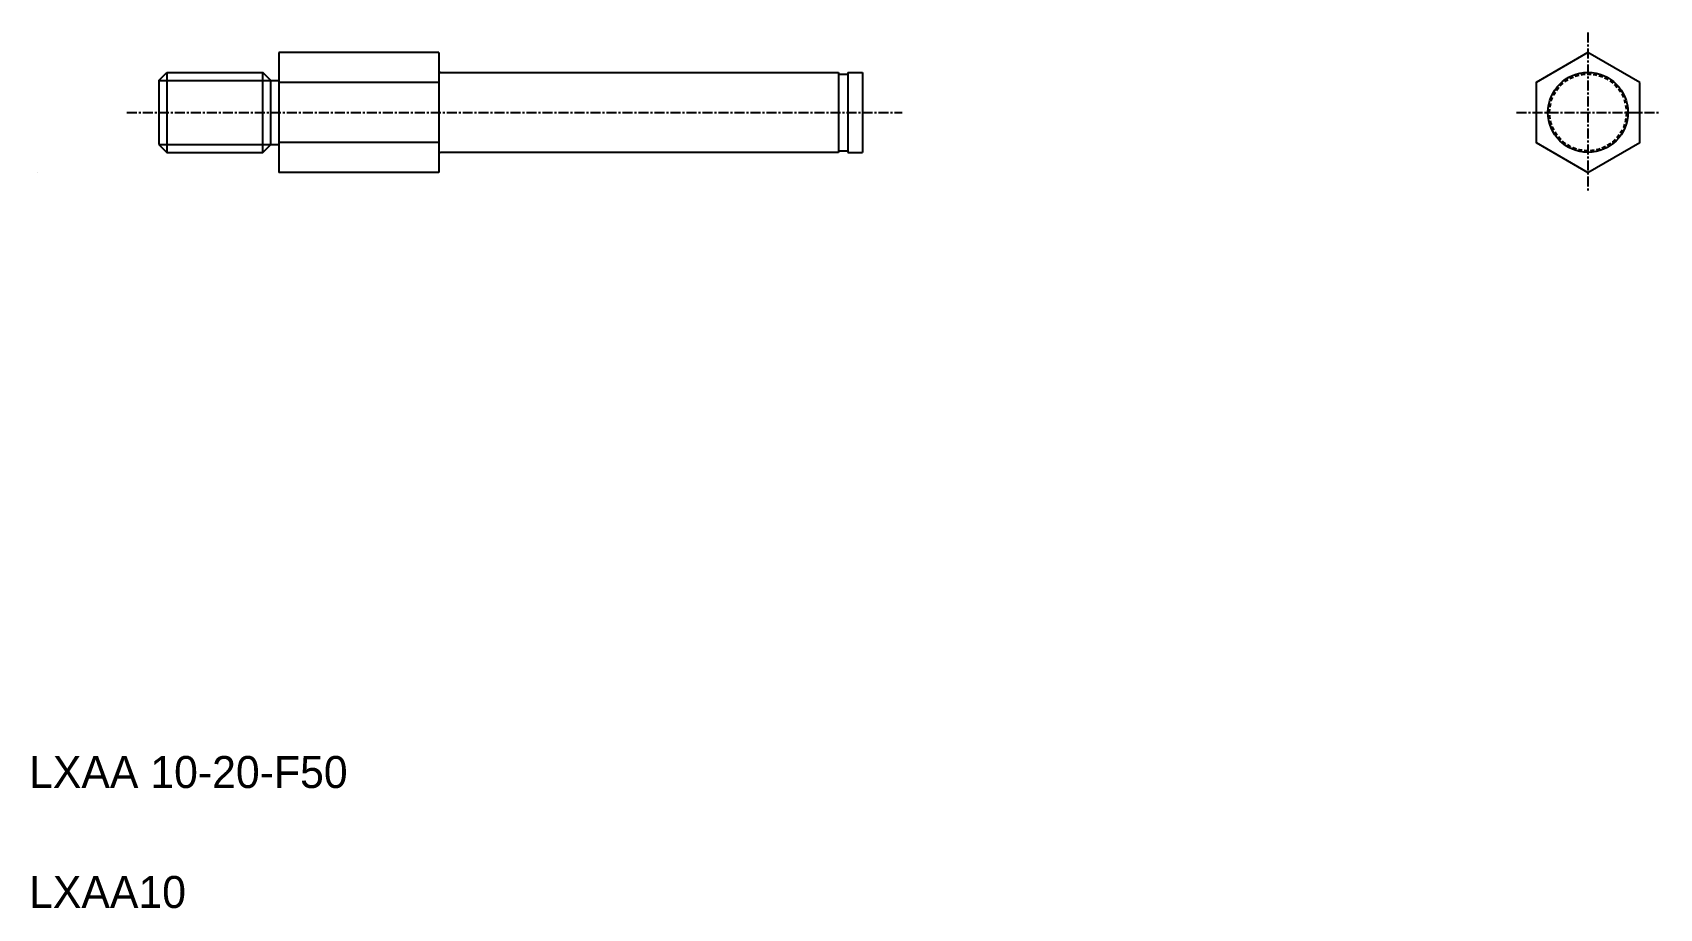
# Model space of a CAD drawing. Extents: x -49 to 154, y 75 to 185.
import ezdxf

# ---------------------------------------------------------------- set-up
doc = ezdxf.new("R2010")
doc.units = 0
doc.linetypes.add('CENTER', pattern=[2, 1.25, -0.25, 0.25, -0.25])
doc.linetypes.add('DASHED', pattern=[0.75, 0.5, -0.25])
doc.layers.get('0').update_dxf_attribs({"linetype": 'CONTINUOUS'})
doc.layers.add('CENTER', color=1, linetype='CENTER')

msp = doc.modelspace()

# ---------------------------------------------------------------- linework, layer by layer
at = {"color": 7, "linetype": 'CONTINUOUS'}
for p, q in [((-18.33, 182.23), (-18.33, 167.22)), ((1.67, 182.23), (-18.33, 182.23)), ((1.67, 182.23), (1.67, 179.92)), ((-33.33, 178.72), (-32.33, 179.72)), ((-32.33, 179.72), (-32.33, 169.72)), ((-32.33, 179.72), (-20.33, 179.72)), ((-20.33, 169.72), (-20.33, 179.72)), ((-19.33, 178.72), (-20.33, 179.72)), ((1.67, 179.92), (1.67, 174.52)), ((1.87, 179.72), (51.67, 179.72)), ((4.32, 179.72), (4.32, 179.73)), ((46.77, 179.72), (46.77, 179.72)), ((51.67, 179.72), (51.67, 169.72)), ((51.67, 179.52), (52.82, 179.52)), ((52.82, 179.72), (54.67, 179.72)), ((52.82, 179.72), (52.82, 169.72)), ((54.67, 179.72), (54.67, 169.72)), ((-33.33, 178.72), (-33.33, 170.72)), ((-19.33, 170.72), (-19.33, 178.72)), ((-19.33, 178.72), (-18.33, 178.72)), ((1.67, 178.48), (-18.33, 178.48)), ((1.67, 174.52), (1.67, 167.22)), ((1.67, 170.97), (-18.33, 170.97)), ((-33.33, 170.72), (-32.33, 169.72)), ((-32.33, 169.72), (-20.33, 169.72)), ((-20.33, 169.72), (-19.33, 170.72)), ((-19.33, 170.72), (-18.33, 170.72)), ((51.67, 169.72), (1.87, 169.72)), ((51.67, 169.92), (52.82, 169.92)), ((52.82, 169.72), (54.67, 169.72)), ((-48.54, 167.22), (-48.54, 167.22)), ((1.67, 167.22), (-18.33, 167.22))]:
    msp.add_line(p, q, dxfattribs=at)
at = {"color": 3, "linetype": 'CONTINUOUS'}
for p, q in [((-33.33, 178.72), (-19.33, 178.72)), ((-33.33, 170.72), (-19.33, 170.72))]:
    msp.add_line(p, q, dxfattribs=at)
at = {"color": 7, "linetype": 'CONTINUOUS'}
msp.add_lwpolyline([(151.9, 178.48), (145.4, 182.23), (138.9, 178.48), (138.9, 170.97), (145.4, 167.22), (151.9, 170.97)], close=True, dxfattribs=at)
msp.add_circle((145.4, 174.72), 5, dxfattribs=at)
at = {"color": 3, "linetype": 'DASHED'}
msp.add_circle((145.4, 174.72), 4.8, dxfattribs=at)
at = {"color": 7, "linetype": 'CONTINUOUS'}
for centre, start, end in [((1.87, 179.92), 180, 270), ((1.87, 169.52), 90, 180)]:
    msp.add_arc(centre, 0.2, start, end, dxfattribs=at)
at = {"layer": 'CENTER', "color": 1, "linetype": 'CENTER'}
for p, q in [((145.4, 184.71), (145.4, 164.74)), ((-37.34, 174.72), (59.62, 174.72)), ((136.45, 174.72), (154.34, 174.72))]:
    msp.add_line(p, q, dxfattribs=at)

# ---------------------------------------------------------------- texts
at = {"color": 7, "linetype": 'CONTINUOUS'}
for s, p in [('LXAA 10-20-F50', (-49.57, 90.24)), ('LXAA10', (-49.57, 75.24))]:
    msp.add_text(s, height=4, dxfattribs=at).set_placement(p)

doc.saveas('drawing.dxf')
